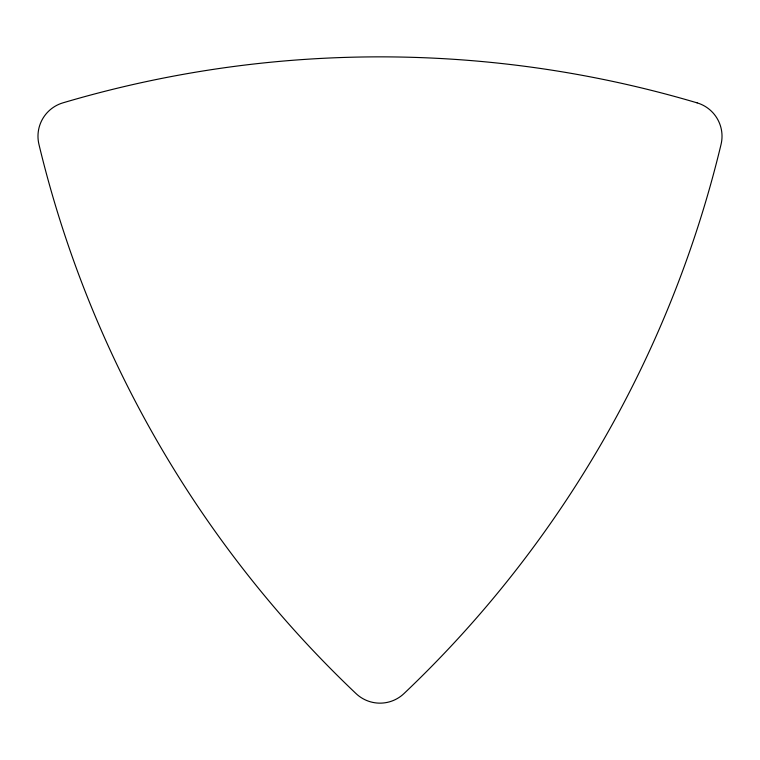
<?xml version="1.0" encoding="UTF-8"?>
<svg xmlns="http://www.w3.org/2000/svg" width="760" height="760" viewBox="0 0 760 760"><rect width="100%" height="100%" fill="white"/><g stroke="black" fill="none" stroke-linecap="round" stroke-linejoin="round"><path stroke-width="1.14" d="M697.091 102.856A1115.984 1115.984 0 0 0 62.909 102.856A34.817 34.817 0 0 0 38.941 144.362A1115.984 1115.984 0 0 0 356.031 693.586A34.817 34.817 0 0 0 403.969 693.586A1115.984 1115.984 0 0 0 721.059 144.362A34.817 34.817 0 0 0 697.091 102.856"/></g></svg>
